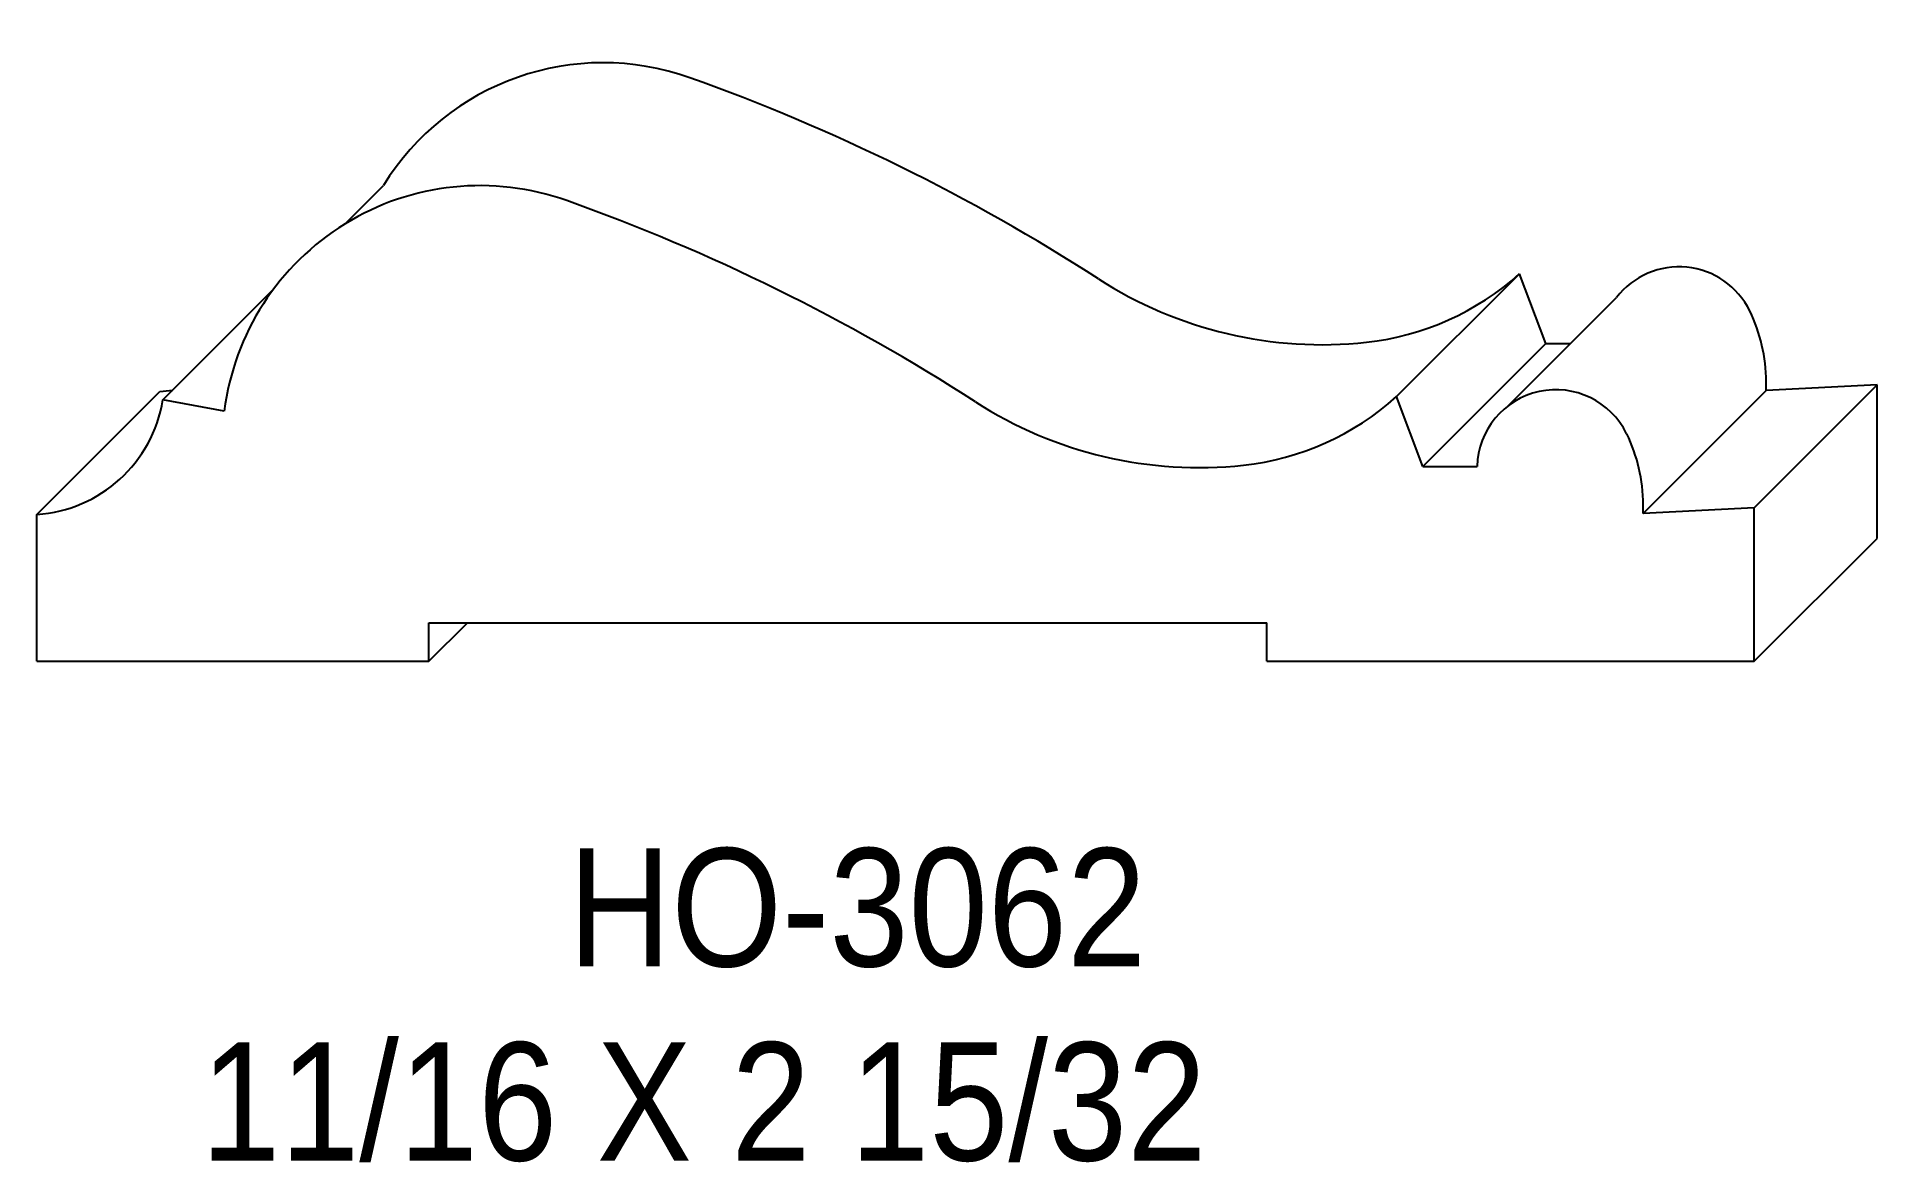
# Model space of a CAD drawing. Extents: x 76.22 to 78.87, y 157.09 to 158.71.
import ezdxf

# ---------------------------------------------------------------- set-up
doc = ezdxf.new("R2010")
doc.units = 0
doc.header["$LTSCALE"] = 5
doc.layers.add('PROFILE', color=7, linetype='CONTINUOUS')
doc.styles.add('TXT', font='TXT', dxfattribs={"height": 3.5})

msp = doc.modelspace()

# ---------------------------------------------------------------- linework, layer by layer
at = {"layer": 'PROFILE', "color": 1, "linetype": 'CONTINUOUS'}
for p, q in [((76.6658, 158.4431), (76.721, 158.4983)), ((76.404, 158.1899), (76.5622, 158.348)), ((78.1763, 158.1947), (78.353, 158.3714)), ((78.3907, 158.2712), (78.353, 158.3714)), ((78.3361, 158.181), (78.4924, 158.3372)), ((78.214, 158.0945), (78.3907, 158.2712)), ((78.3907, 158.2712), (78.4263, 158.2712)), ((78.7074, 158.2034), (78.7074, 158.2162)), ((76.223, 158.0253), (76.3997, 158.2021)), ((76.4923, 158.1738), (76.404, 158.1899)), ((78.214, 158.0945), (78.1763, 158.1947)), ((78.5307, 158.0267), (78.7074, 158.2034)), ((78.6902, 158.035), (78.8669, 158.2118)), ((78.8669, 158.2118), (78.7074, 158.2034)), ((78.8669, 157.991), (78.8669, 158.2118)), ((78.214, 158.0945), (78.2921, 158.0945)), ((78.5307, 158.0267), (78.5307, 158.0395)), ((78.6902, 158.035), (78.5307, 158.0267)), ((78.6902, 157.8143), (78.6902, 158.035)), ((76.223, 157.8143), (76.223, 158.0253)), ((78.6902, 157.8143), (78.8669, 157.991)), ((76.7861, 157.8143), (76.8415, 157.8697)), ((76.7861, 157.8697), (77.9903, 157.8697)), ((76.7861, 157.8143), (76.7861, 157.8697)), ((77.9903, 157.8143), (77.9903, 157.8697)), ((76.223, 157.8143), (76.7861, 157.8143)), ((77.9903, 157.8143), (78.6902, 157.8143))]:
    msp.add_line(p, q, dxfattribs=at)
for centre, major_axis, start_param, end_param in [((77.0366, 158.3042), (0, 0.3705), -0.342636, 1.019467), ((76.2031, 155.9676), (0, 2.8513), -0.572654, -0.342636), ((76.8599, 158.1275), (0, 0.3705), -0.342636, 1.445294), ((76.0264, 155.7909), (2.8513, 0), 0.998142, 1.22816), ((78.5821, 158.268), (0, 0.1133), -1.114411, 0.913733), ((78.0694, 158.8622), (0, 0.5928), -3.714247, -3.033543), ((78.0912, 158.6612), (0, 0.3905), -3.033543, -2.406741), ((78.4765, 158.2162), (0.2309, 0), 0, 0.456386), ((78.4053, 158.0913), (0, 0.1133), -1.114411, 1.542801), ((76.2101, 158.2214), (0, 0.1965), -3.075965, -1.731797), ((76.3868, 158.3981), (0.1965, 0), -1.505168, -1.409796), ((77.8926, 158.6855), (0, 0.5928), -3.714247, -3.033543), ((77.9144, 158.4844), (0, 0.3905), -3.033543, -2.406741), ((78.2998, 158.0395), (0.2309, 0), 0, 0.456386)]:
    msp.add_ellipse(centre, major_axis=major_axis, ratio=1, start_param=start_param, end_param=end_param, dxfattribs=at)

# ---------------------------------------------------------------- texts
at = {"layer": 'PROFILE', "color": 1, "linetype": 'CONTINUOUS', "style": 'TXT', "width": 0.9}
for s, height, p in [('HO-3062', 0.16996, (76.9868, 157.3756)), ('11/16 X 2 15/32', 0.169956, (76.4588, 157.0966))]:
    msp.add_text(s, height=height, dxfattribs=at).set_placement(p)

doc.saveas('drawing.dxf')
